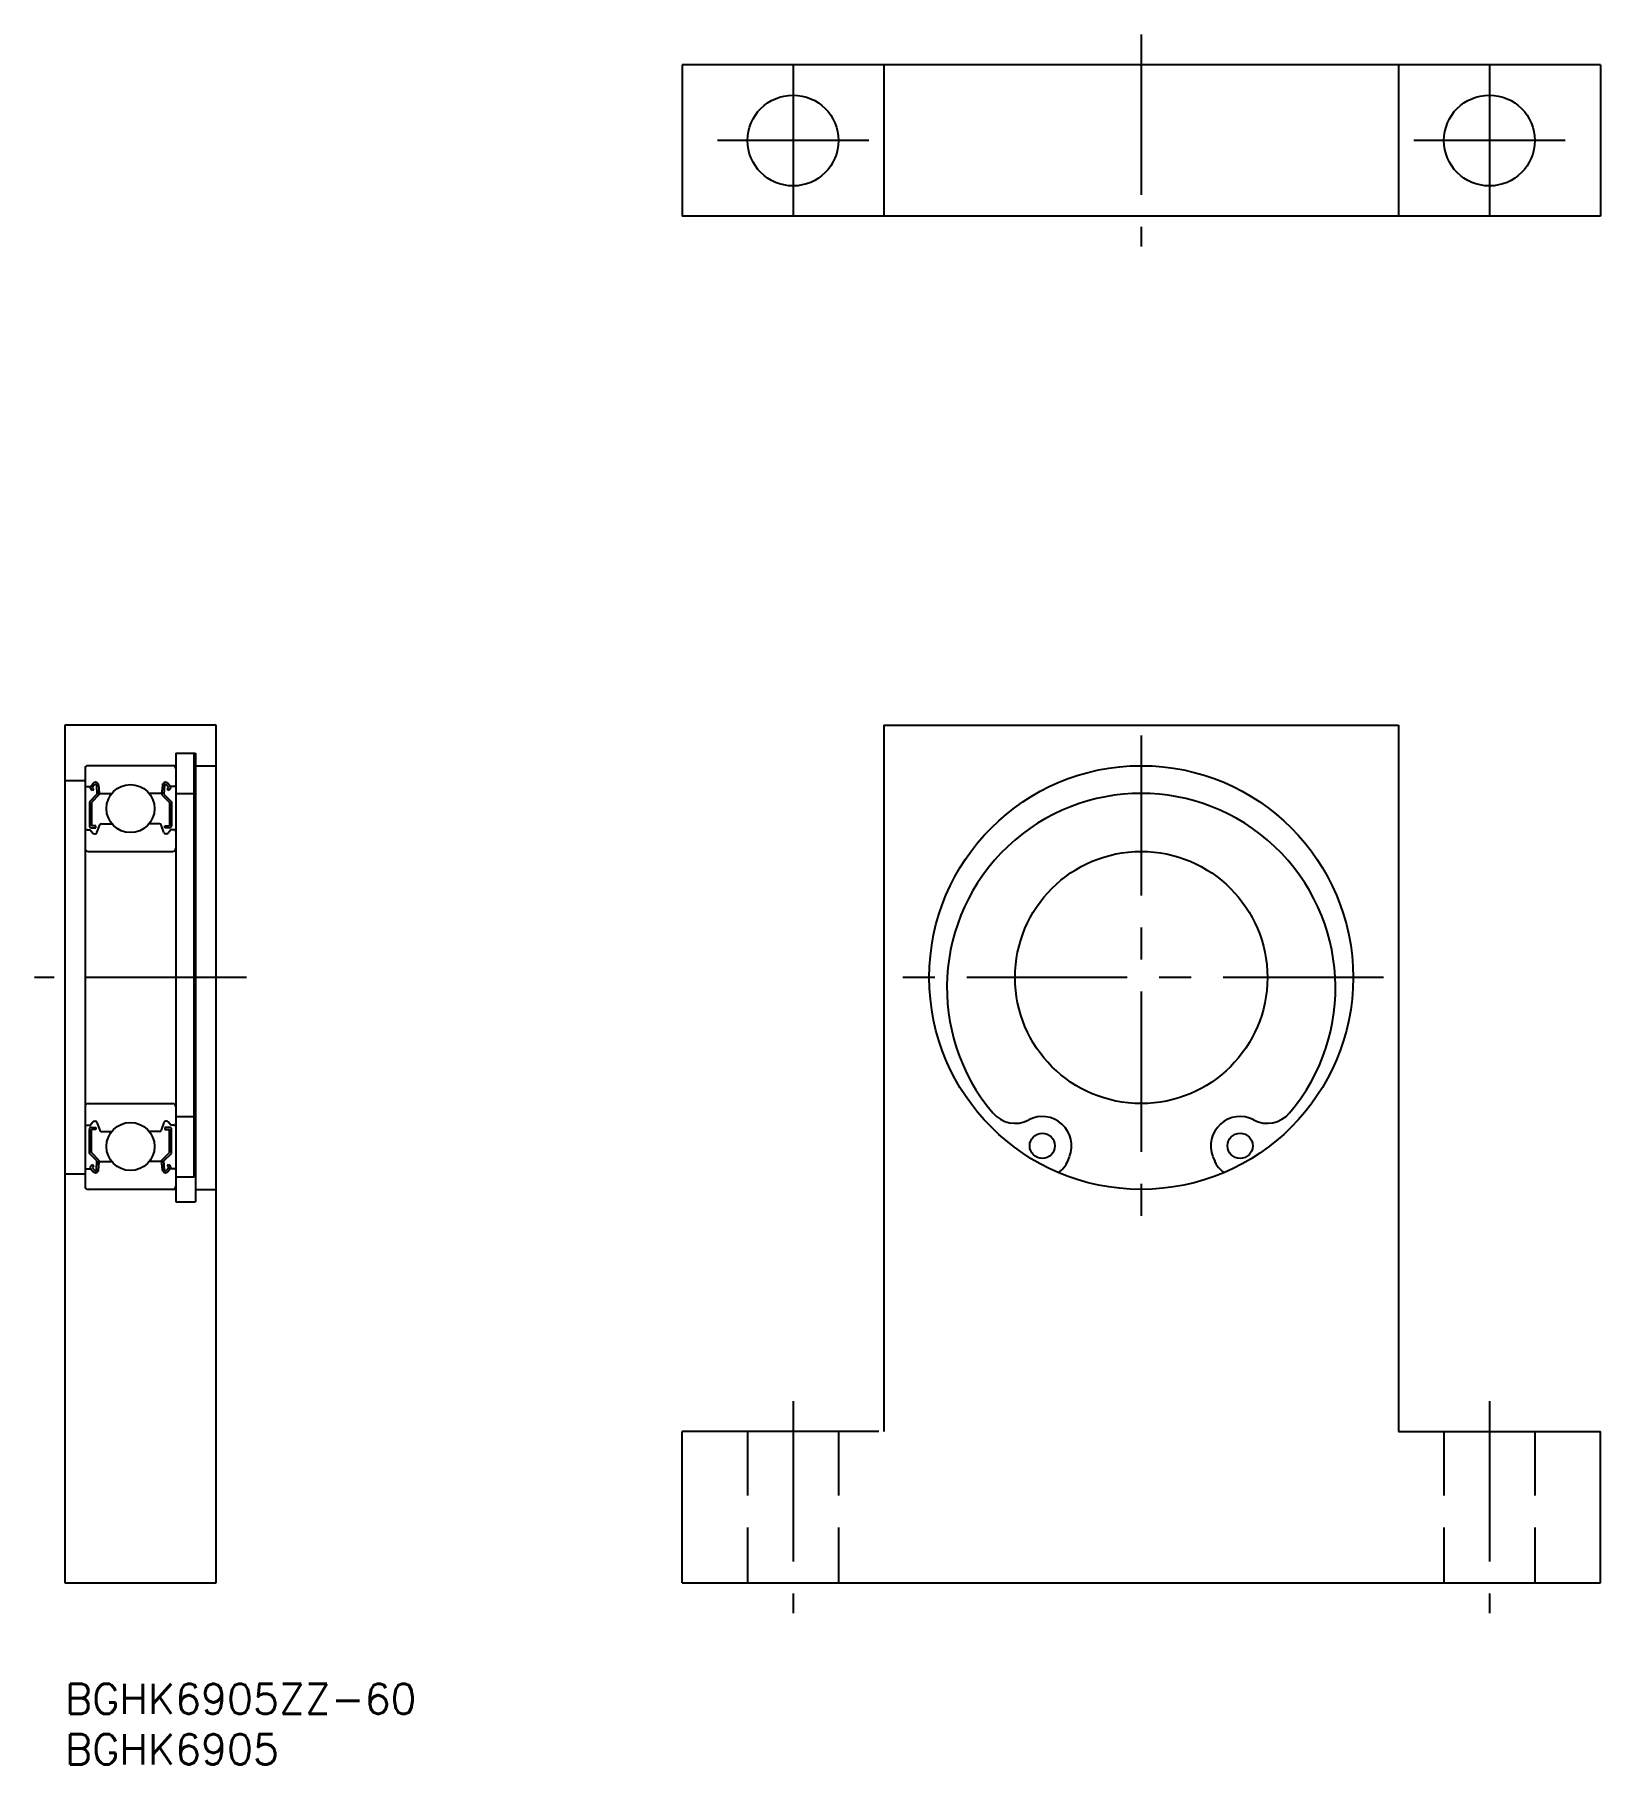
# Model space of a CAD drawing. Extents: x -3 to 152, y -8 to 163.
import ezdxf

# ---------------------------------------------------------------- set-up
doc = ezdxf.new("R2010")
doc.units = 0
doc.header["$LTSCALE"] = 0.5
doc.linetypes.add('CENTER', pattern=[50.8, 31.75, -6.35, 6.35, -6.35])
doc.linetypes.add('DASHED', pattern=[19.05, 12.7, -6.35])
for name, color, linetype in [('MSM_CENTER', 1, 'CENTER'), ('MSM_CONTINUOUS', 7, 'CONTINUOUS'), ('MSM_DASHED', 4, 'DASHED'), ('MSM_PART_NUMBER', 7, 'CONTINUOUS')]:
    doc.layers.add(name, color=color, linetype=linetype)
doc.styles.get("Standard").update_dxf_attribs({"font": 'txt.shx', "height": 3, "bigfont": 'bigfont.shx'})

# ---------------------------------------------------------------- blocks, each defined once
blk = doc.blocks.new('*U8')
at = {"layer": 'MSM_PART_NUMBER'}
blk.add_text('BGHK6905ZZ-60', height=3, dxfattribs=at).set_placement((0, -3))
blk = doc.blocks.new('*U9')
at = {"layer": 'MSM_PART_NUMBER'}
blk.add_text('BGHK6905', height=3, dxfattribs=at).set_placement((0, -8))

msp = doc.modelspace()

# ---------------------------------------------------------------- linework, layer by layer
at = {"layer": 'MSM_CENTER'}
for p, q in [((106.65, 163.47), (106.65, 142.47)), ((72.15, 160.47), (72.15, 145.47)), ((141.15, 160.47), (141.15, 145.47)), ((79.65, 152.97), (64.65, 152.97)), ((148.65, 152.97), (133.65, 152.97)), ((106.65, 94), (106.65, 46)), ((18, 70), (-3, 70)), ((130.65, 70), (82.65, 70)), ((72.15, 28), (72.15, 7)), ((141.15, 28), (141.15, 7))]:
    msp.add_line(p, q, dxfattribs=at)
at = {"layer": 'MSM_CONTINUOUS'}
for p, q in [((61.15, 160.47), (61.15, 145.47)), ((152.15, 160.47), (61.15, 160.47)), ((81.15, 160.47), (81.15, 145.47)), ((132.15, 160.47), (132.15, 145.47)), ((152.15, 160.47), (152.15, 145.47)), ((152.15, 145.47), (61.15, 145.47)), ((0, 95), (0, 10)), ((15, 95), (0, 95)), ((15, 10), (15, 95)), ((81.15, 95), (81.15, 25)), ((81.15, 95), (132.15, 95)), ((132.15, 95), (132.15, 25)), ((11, 91), (2.3, 91)), ((11, 92.25, 0.88), (12.95, 92.25, 0.88)), ((11, 92.25), (11, 47.75)), ((12.8, 50.24, 1.25), (12.8, 92.25, 1.25)), ((12.95, 92.25), (12.95, 47.75)), ((12.95, 91, 0.88), (14.95, 91, 0.88)), ((2, 89.5), (0, 89.5)), ((2, 90.7), (2, 49.3)), ((2.56, 88.95), (2.81, 89.25)), ((10.44, 88.95), (10.19, 89.25)), ((2.1, 88.95), (2.56, 88.95)), ((3.18, 88.18), (2.43, 87.43)), ((2.74, 88.54), (2.58, 88.67)), ((3.38, 88.1), (2.63, 87.35)), ((2.71, 88.82), (2.96, 89.12)), ((2.87, 88.69), (2.71, 88.82)), ((2.74, 88.54), (2.87, 88.69)), ((3.14, 89.06), (3.18, 88.18)), ((3.34, 89.08), (3.4, 88.34)), ((3.38, 88.57), (3.38, 88.1)), ((3.5, 88.25), (4.65, 88.25)), ((9.5, 88.25), (8.35, 88.25)), ((9.66, 89.08), (9.6, 88.34)), ((9.62, 88.57), (9.62, 88.1)), ((9.62, 88.1), (10.37, 87.35)), ((9.86, 89.06), (9.82, 88.18)), ((9.82, 88.18), (10.57, 87.43)), ((10.29, 88.82), (10.04, 89.12)), ((10.13, 88.69), (10.29, 88.82)), ((10.26, 88.54), (10.13, 88.69)), ((10.26, 88.54), (10.42, 88.67)), ((10.9, 88.95), (10.44, 88.95)), ((11, 88.25, 0.88), (12.8, 88.25, 0.88)), ((2.43, 87.43), (2.43, 85.05)), ((2.63, 87.35), (2.63, 85.05)), ((10.37, 87.35), (10.37, 85.05)), ((10.57, 87.43), (10.57, 85.05)), ((2.2, 84.65), (2.5, 84.65)), ((2.5, 84.65), (2.78, 84.32)), ((3.08, 85.05), (2.63, 85.05)), ((2.63, 84.85), (3.08, 84.85)), ((2.93, 84.25), (2.99, 84.25)), ((3.08, 84.85), (3.08, 85.05)), ((3.18, 84.38), (3.45, 85.12)), ((3.64, 85.25), (4.65, 85.25)), ((9.36, 85.25), (8.35, 85.25)), ((9.82, 84.38), (9.55, 85.12)), ((9.92, 84.85), (9.92, 85.05)), ((9.92, 85.05), (10.37, 85.05)), ((10.37, 84.85), (9.92, 84.85)), ((10.07, 84.25), (10.01, 84.25)), ((10.5, 84.65), (10.22, 84.32)), ((10.8, 84.65), (10.5, 84.65)), ((2.3, 82.5), (10.7, 82.5)), ((2.3, 57.5), (10.7, 57.5)), ((2.2, 55.35), (2.5, 55.35)), ((2.43, 52.57), (2.43, 54.95)), ((2.5, 55.35), (2.78, 55.68)), ((2.63, 55.15), (3.08, 55.15)), ((2.63, 52.65), (2.63, 54.95)), ((3.08, 54.95), (2.63, 54.95)), ((2.93, 55.75), (2.99, 55.75)), ((3.08, 55.15), (3.08, 54.95)), ((3.18, 55.62), (3.45, 54.88)), ((9.82, 55.62), (9.55, 54.88)), ((9.92, 55.15), (9.92, 54.95)), ((10.37, 55.15), (9.92, 55.15)), ((9.92, 54.95), (10.37, 54.95)), ((10.07, 55.75), (10.01, 55.75)), ((10.5, 55.35), (10.22, 55.68)), ((10.37, 52.65), (10.37, 54.95)), ((10.8, 55.35), (10.5, 55.35)), ((10.57, 52.57), (10.57, 54.95)), ((11, 56.22, 0.88), (12.8, 56.22, 0.88)), ((3.64, 54.75), (4.65, 54.75)), ((3.89, 54.75), (3.89, 54.75)), ((9.36, 54.75), (8.35, 54.75)), ((3.18, 51.82), (2.43, 52.57)), ((2.74, 51.46), (2.58, 51.33)), ((3.38, 51.9), (2.63, 52.65)), ((2.74, 51.46), (2.87, 51.31)), ((3.14, 50.94), (3.18, 51.82)), ((3.34, 50.92), (3.4, 51.66)), ((3.38, 51.43), (3.38, 51.9)), ((3.5, 51.75), (4.65, 51.75)), ((9.5, 51.75), (8.35, 51.75)), ((9.66, 50.92), (9.6, 51.66)), ((9.62, 51.9), (10.37, 52.65)), ((9.62, 51.43), (9.62, 51.9)), ((9.82, 51.82), (10.57, 52.57)), ((9.86, 50.94), (9.82, 51.82)), ((10.26, 51.46), (10.13, 51.31)), ((10.26, 51.46), (10.42, 51.33)), ((99.37, 51.81), (99.54, 52.24)), ((113.76, 52.24), (113.93, 51.81)), ((2, 50.5), (0, 50.5)), ((2.1, 51.05), (2.56, 51.05)), ((2.56, 51.05), (2.81, 50.75)), ((2.87, 51.31), (2.71, 51.18)), ((2.71, 51.18), (2.96, 50.88)), ((10.29, 51.18), (10.04, 50.88)), ((10.13, 51.31), (10.29, 51.18)), ((10.44, 51.05), (10.19, 50.75)), ((10.9, 51.05), (10.44, 51.05)), ((11, 50.24, 0.88), (12.8, 50.24, 0.88)), ((11, 49), (2.3, 49)), ((12.95, 49, 0.88), (14.95, 49, 0.88)), ((11, 47.75, 0.88), (12.95, 47.75, 0.88)), ((61.15, 10), (61.15, 25)), ((80.65, 25), (61.15, 25)), ((132.15, 25), (152.15, 25)), ((152.15, 10), (152.15, 25)), ((0, 10), (15, 10)), ((61.15, 10), (152.15, 10))]:
    msp.add_line(p, q, dxfattribs=at)
for centre, radius in [((72.15, 152.97), 4.5), ((141.15, 152.97), 4.5), ((106.65, 70), 21), ((6.5, 86.75), 2.38), ((106.65, 70), 12.5), ((6.5, 53.25), 2.38), ((96.85, 53.32), 1.25), ((116.45, 53.32), 1.25)]:
    msp.add_circle(centre, radius, dxfattribs=at)
for centre, radius, start, end in [((2.3, 90.7), 0.3, 90, 180), ((10.7, 90.7), 0.3, 0, 90), ((3.04, 89.05), 0.3, 4.9967, 140), ((9.96, 89.05), 0.3, 40, 175.0033), ((2.1, 89.05), 0.1, 180, 270), ((2.71, 88.82), 0.2, 140, 230.0841), ((3.04, 89.05), 0.1, 2.8198, 140.001), ((3.5, 88.35), 0.1, 184.9967, 270.0005), ((9.5, 88.35), 0.1, 269.9995, 355.0033), ((9.96, 89.05), 0.1, 39.999, 177.1802), ((10.29, 88.82), 0.2, 309.9159, 40), ((10.9, 89.05), 0.1, 270, 0), ((106.65, 69), 19.25, 319.8252, 220.1748), ((2.2, 84.45), 0.2, 90, 180), ((2.63, 85.05), 0.2, 180, 270), ((2.93, 84.45), 0.2, 219.9919, 270), ((2.99, 84.45), 0.2, 270, 339.9919), ((3.64, 85.05), 0.2, 90, 159.9919), ((9.36, 85.05), 0.2, 20.0081, 90), ((10.01, 84.45), 0.2, 200.0081, 270), ((10.07, 84.45), 0.2, 270, 320.0081), ((10.37, 85.05), 0.2, 270, 0), ((10.8, 84.45), 0.2, 0, 90), ((2.3, 82.8), 0.3, 180, 270), ((10.7, 82.8), 0.3, 270, 0), ((2.3, 57.2), 0.3, 90, 180), ((10.7, 57.2), 0.3, 0, 90), ((2.2, 55.55), 0.2, 180, 270), ((2.63, 54.95), 0.2, 90, 180), ((2.93, 55.55), 0.2, 90, 140.0081), ((2.99, 55.55), 0.2, 20.0081, 90), ((3.64, 54.95), 0.2, 200.0081, 270), ((9.36, 54.95), 0.2, 270, 339.9919), ((10.01, 55.55), 0.2, 90, 159.9919), ((10.07, 55.55), 0.2, 39.9919, 90), ((10.37, 54.95), 0.2, 0, 90), ((10.8, 55.55), 0.2, 270, 0), ((94.16, 58.45), 2.9, 220.1748, 297.6623), ((96.85, 53.32), 2.9, 338.1911, 117.6623), ((116.45, 53.32), 2.9, 62.3377, 201.8089), ((119.14, 58.45), 2.9, 242.3377, 319.8252), ((3.5, 51.65), 0.1, 89.9995, 175.0033), ((9.5, 51.65), 0.1, 4.9967, 90.0005), ((97.05, 52.74), 2.5, 304.0128, 338.1911), ((116.25, 52.74), 2.5, 201.8089, 235.9872), ((2.1, 50.95), 0.1, 90, 180), ((2.71, 51.18), 0.2, 129.9159, 220), ((3.04, 50.95), 0.3, 220, 355.0033), ((3.04, 50.95), 0.1, 219.999, 357.1802), ((9.96, 50.95), 0.3, 184.9967, 320), ((9.96, 50.95), 0.1, 182.8198, 320.001), ((10.29, 51.18), 0.2, 320, 50.0841), ((10.9, 50.95), 0.1, 0, 90), ((2.3, 49.3), 0.3, 180, 270), ((10.7, 49.3), 0.3, 270, 0)]:
    msp.add_arc(centre, radius, start, end, dxfattribs=at)
at = {"layer": 'MSM_DASHED'}
for p, q in [((67.65, 25), (67.65, 10)), ((76.65, 25), (76.65, 10)), ((136.65, 25), (136.65, 10)), ((145.65, 25), (145.65, 10))]:
    msp.add_line(p, q, dxfattribs=at)

# ---------------------------------------------------------------- block references
at = {"layer": 'MSM_CONTINUOUS'}
for name in ['*U8', '*U9']:
    msp.add_blockref(name, (0, 0), dxfattribs=at)

doc.saveas('drawing.dxf')
